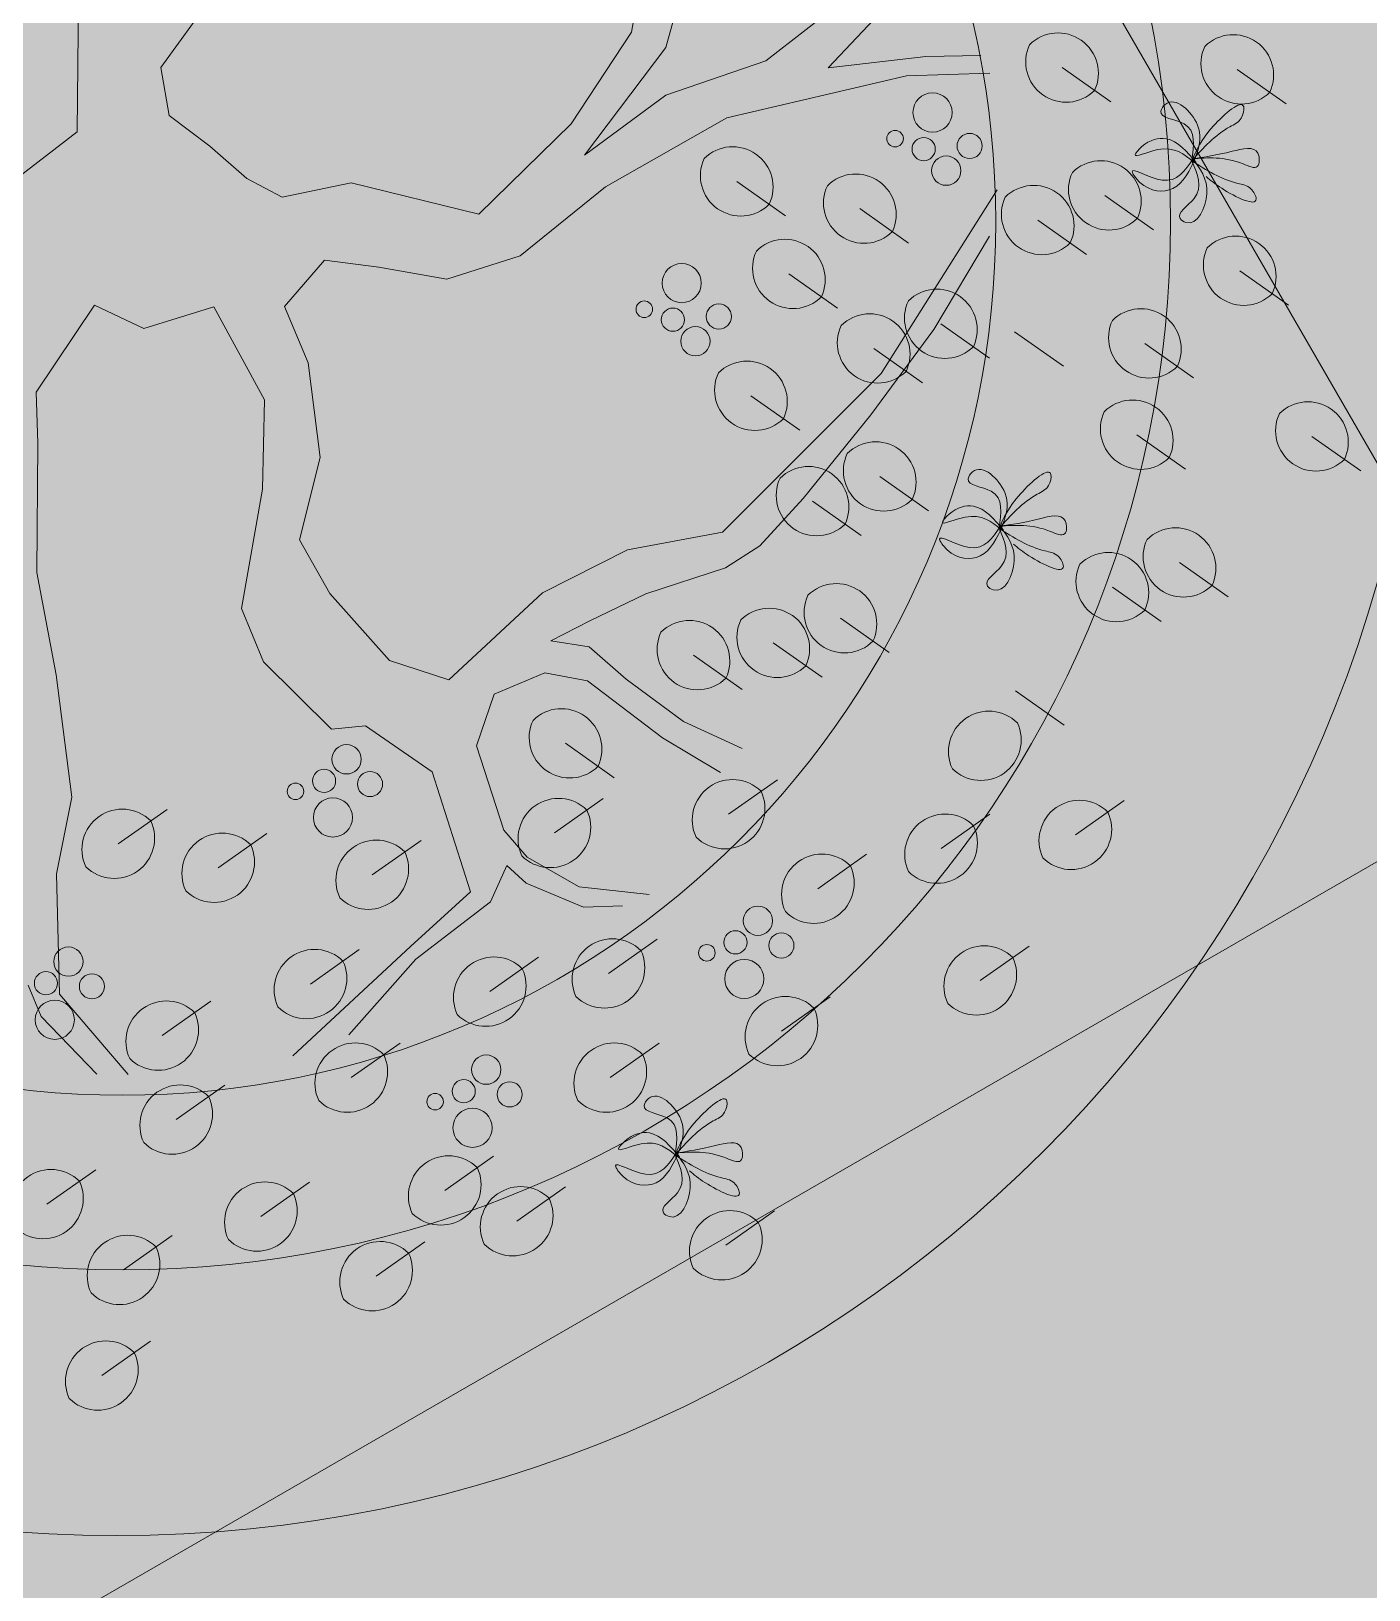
# Model space of a CAD drawing. Header units: inches. Extents: x 0 to 766, y -245 to 236.
# Drawn here: x 204.46 to 205.226, y 53.412 to 54.304 of the extents above; entities that cross this region are included whole.
import ezdxf

# ---------------------------------------------------------------- set-up
doc = ezdxf.new("R2010")
doc.units = ezdxf.units.IN
doc.header["$MEASUREMENT"] = 0
for name, color, linetype, lineweight in [('DLP_ETAPAS', 251, 'Continuous', 9), ('DLP_HATCH', 251, 'Continuous', 9), ('XREF_MOBILIARIO_200612$0$A-HATCH-VEGETACION', 251, 'Continuous', 9), ('XREF_PAISAJISMO_200612$0$A-MURO BAJO', 251, 'Continuous', 9), ('XREF_PAISAJISMO_200612$0$A-PISO-BAJO', 251, 'Continuous', 9), ('XREF_PAISAJISMO_200612$0$HATCH MUROS', 251, 'Continuous', 9), ('XREF_PISOS_200612$0$A-HATCH-PISOS', 251, 'Continuous', 9), ('XREF_PISOS_200612$0$A-PISO-BAJO', 251, 'Continuous', 9), ('XREF_VEGETACION_200612$0$0_PA_alternathera verde', 251, 'Continuous', 9), ('XREF_VEGETACION_200612$0$0_PA_mora', 251, 'Continuous', 9)]:
    doc.layers.add(name, color=color, linetype=linetype, lineweight=lineweight)

# ---------------------------------------------------------------- blocks, each defined once
blk = doc.blocks.new('XREF_VEGETACION_200612$0$R3')
at = {"color": 97, "lineweight": 9, "true_color": 0x25742c}
for p, q in [((0.2087456060688169, 0.0775755072018001), (0.2162436120739812, 0.1214636338907553)), ((0.0568763860267723, 0.1196635339402405), (0.0158067486306663, 0.0632092573100636)), ((0.2226871457432935, 0.0713220092569031), (0.2317335295148268, 0.1037996848269813)), ((-0.018432921029671, 0.036813070822916), (-0.0179218342031504, 0.0973869471584976)), ((0.3016215523875871, 0.0953305650924676), (0.263787976263302, 0.0659054772468153)), ((0.2892837489119415, 0.0629986583238065), (0.3128149115237306, 0.0879255118427409)), ((0.1840248760848908, 0.0400584249089775), (0.2087456060688169, 0.0775755072018001)), ((0.1894069481842848, 0.0272052753448406), (0.2226871457432935, 0.0713220092569031)), ((0.263787976263302, 0.0659054772468153), (0.2227886316570107, 0.0517514926619924)), ((0.3293497517197466, 0.067682822108452), (0.2892837489119415, 0.0629986583238065)), ((0.3518394585877331, 0.0680559595345471), (0.3293497517197466, 0.067682822108452)), ((0.0158067486306663, 0.0632092573100636), (0.0191996522528939, 0.0434929725789743)), ((0.3213329598879113, 0.0597871967346464), (0.2476847024790914, 0.0425641501348082)), ((0.3555203097398589, 0.0607918257937286), (0.3213329598879113, 0.0597871967346464)), ((0.2227886316570107, 0.0517514926619924), (0.1894069481842848, 0.0272052753448406)), ((0.0191996522528939, 0.0434929725789743), (0.0358203641729347, 0.030841233622823)), ((0.1461335880581487, 0.0030565563303071), (0.1840248760848908, 0.0400584249089775)), ((0.2476847024790914, 0.0425641501348082), (0.1980679010078461, 0.0142344097039882)), ((-0.0441006925623242, 0.0169868501694737), (-0.018432921029671, 0.036813070822916)), ((0.0358203641729347, 0.030841233622823), (0.0510938328774273, 0.0175912602666131)), ((0.0510938328774273, 0.0175912602666131), (0.06556809427405601, 0.0100693384022748)), ((0.06556809427405601, 0.0100693384022748), (0.0938693675618652, 0.0158898969669963)), ((0.0938693675618652, 0.0158898969669963), (0.1461335880581487, 0.0030565563303071)), ((0.1980679010078461, 0.0142344097039882), (0.1630128630572472, -0.0140264109054442)), ((0.3110021541880314, -0.0622778092591716), (0.3585848138189931, 0.0130389446874801)), ((0.3325445348026506, -0.0442131336874923), (0.3553629232575304, -0.0059686269198096)), ((0.0828909538149105, -0.0158727853461187), (0.0665413745529122, -0.0348102603969665)), ((0.105076537536263, -0.0186742076571136), (0.0828909538149105, -0.0158727853461187)), ((0.1330370565608518, -0.0235644444216519), (0.105076537536263, -0.0186742076571136)), ((0.1630128630572472, -0.0140264109054442), (0.1330370565608518, -0.0235644444216519)), ((-0.0352370951886769, -0.0698759368572155), (-0.0113449489811615, -0.03419571800583299)), ((-0.0113449489811615, -0.03419571800583299), (0.0088821032815076, -0.0438482393934123)), ((0.0088821032815076, -0.0438482393934123), (0.0374684437924202, -0.0348928174399816)), ((0.0374684437924202, -0.0348928174399816), (0.0374684437924202, -0.0348928174399816)), ((0.0374684437924202, -0.0348928174399816), (0.0582832908397109, -0.0729880444918649)), ((0.0665413745529122, -0.0348102603969665), (0.0762196171467053, -0.0579232616645413)), ((0.3067500437400668, -0.0791659287291964), (0.3325445348026506, -0.0442131336874923)), ((0.0762196171467053, -0.0579232616645413), (0.0811153358069987, -0.0966557855312544)), ((0.2459850088260964, -0.1272373464896077), (0.3110021541880314, -0.0622778092591716)), ((-0.0345635357769538, -0.0907293234737381), (-0.0352370951886769, -0.0698759368572155)), ((0.0582832908397109, -0.0729880444918649), (0.0574248696125892, -0.1095905342534706)), ((0.2790245930055448, -0.1134024899199062), (0.3067500437400668, -0.0791659287291964)), ((-0.0350047648530563, -0.1437554290207572), (-0.0345635357769538, -0.0907293234737381)), ((0.0811153358069987, -0.0966557855312544), (0.0725986883495011, -0.1304023400160759)), ((0.0574248696125892, -0.1095905342534706), (0.0487944367327486, -0.1584907599619783)), ((0.2613156240147987, -0.1329091907566635), (0.2790245930055448, -0.1134024899199062)), ((0.2069755138596179, -0.134527913198383), (0.2459850088260964, -0.1272373464896077)), ((0.0725986883495011, -0.1304023400160759), (0.0850561469536615, -0.1523507913383355)), ((0.2472295468202219, -0.1418230311909951), (0.2613156240147987, -0.1329091907566635)), ((0.1722612268462171, -0.1520779384785555), (0.2069755138596179, -0.134527913198383)), ((-0.0271457652742129, -0.1857509373780317), (-0.0350047648530563, -0.1437554290207572)), ((0.2145053901601273, -0.152510313105779), (0.2472295468202219, -0.1418230311909951)), ((0.0850561469536615, -0.1523507913383355), (0.1095047930465967, -0.1798811009547876)), ((0.1338694924982064, -0.1877994548095785), (0.1722612268462171, -0.1520779384785555)), ((0.1916729074926593, -0.1635950939884765), (0.2145053901601273, -0.152510313105779)), ((0.0487944367327486, -0.1584907599619783), (0.0579418713786026, -0.1803361215784207)), ((0.1756844881037978, -0.1717815112783114), (0.1916729074926593, -0.1635950939884765)), ((0.1913007312774653, -0.174319841177919), (0.1756844881037978, -0.1717815112783114)), ((0.2065316964985868, -0.1875535165210067), (0.1913007312774653, -0.174319841177919)), ((0.0579418713786026, -0.1803361215784207), (0.0856985172326859, -0.2079703676976123)), ((0.1095047930465967, -0.1798811009547876), (0.1338694924982064, -0.1877994548095785)), ((0.1524495813433759, -0.1936021195514286), (0.173106237018942, -0.1849524385058885)), ((0.173106237018942, -0.1849524385058885), (0.1906436002576015, -0.1881778200257713)), ((-0.0207023433581526, -0.2358941930770584), (-0.0271457652742129, -0.1857509373780317)), ((0.1906436002576015, -0.1881778200257713), (0.2214217990292582, -0.2114996202541306)), ((0.2299822224936179, -0.2049003624320562), (0.2065316964985868, -0.1875535165210067)), ((0.1451647293495739, -0.2147740674344618), (0.1524495813433759, -0.1936021195514286)), ((0.0856985172326859, -0.2079703676976123), (0.0996865755248564, -0.2066184687621444)), ((0.0996865755248564, -0.2066184687621444), (0.12696983929834, -0.2254076213169469)), ((0.2540314964214758, -0.2159662909417079), (0.2299822224936179, -0.2049003624320562)), ((0.1563605976120925, -0.2493111869763993), (0.1451647293495739, -0.2147740674344618)), ((0.2214217990292582, -0.2114996202541306), (0.2451692560514971, -0.2257399368799042)), ((0.12696983929834, -0.2254076213169469), (0.1427317388549341, -0.2746628072544581)), ((-0.0270012211020685, -0.2672205973818222), (-0.0207023433581526, -0.2358941930770584)), ((0.1658792532489883, -0.2604314096017788), (0.1563605976120925, -0.2493111869763993)), ((0.1871816956598309, -0.2726483279981267), (0.1658792532489883, -0.2604314096017788)), ((-0.0257693770790297, -0.3165314257911405), (-0.0270012211020685, -0.2672205973818222)), ((0.1509206619451788, -0.2787880139127311), (0.1576352078716923, -0.263883484570556)), ((0.1576352078716923, -0.263883484570556), (0.1655074688353579, -0.271155199571524)), ((0.1655074688353579, -0.271155199571524), (0.1890266093259925, -0.280953207051482)), ((0.2159686046383058, -0.2757002412119505), (0.1871816956598309, -0.2726483279981267)), ((0.1427317388549341, -0.2746628072544581), (0.118126144645089, -0.2970256555661876)), ((0.1202858106547069, -0.302183242008482), (0.1509206619451788, -0.2787880139127311)), ((0.1890266093259925, -0.280953207051482), (0.2049457410390119, -0.2803159089062319)), ((0.118126144645089, -0.2970256555661876), (0.069919622535565, -0.3418555773881735)), ((0.0928747164708739, -0.3332734684731236), (0.1202858106547069, -0.302183242008482)), ((-0.0386252938663461, -0.3128705492007953), (-0.0332553662845498, -0.3256946888204766)), ((0.0023930893682973, -0.3495374953060377), (-0.0257693770790297, -0.3165314257911405)), ((-0.0332553662845498, -0.3256946888204766), (-0.0103943133683515, -0.3493502820162462))]:
    blk.add_line(p, q, dxfattribs=at)
blk = doc.blocks.new('XREF_VEGETACION_200612$0$MORA')
at = {"color": 8, "true_color": 0x7f8e71}
for p, q in [((0.5379797622864686, 0.08814575965965687), (0.5658904556818216, 0.06846194121176641)), ((0.6383059445598285, 0.08714769741340422), (0.6662166379529069, 0.06746387896437689)), ((0.3517478036790322, 0.02301156465362997), (0.3796584970743853, 0.003327746204602633)), ((0.5624859370660706, 0.01501073066605407), (0.5903966304614237, -0.004673087782972374)), ((0.4222277498135725, 0.007399954108673334), (0.4501384432089255, -0.012283864340354)), ((0.5240325158839818, 0.0008991342463104957), (0.551943209277062, -0.01878468420157908)), ((0.3816061139057139, -0.02995994015689529), (0.4095168072987931, -0.04964375860592263)), ((0.6396756984186807, -0.02813613308260887), (0.6675863918140337, -0.04781995153163532)), ((0.4685939836255661, -0.05849706266300103), (0.4965046770186463, -0.07818088111202837)), ((0.5108305860582352, -0.06305076577060209), (0.5387412794535882, -0.08273458421962854)), ((0.5854034773411598, -0.06970843226550016), (0.6133141707365128, -0.0893922507145275)), ((0.4301405624389298, -0.07260865908274461), (0.4580512558342829, -0.09229247753063508)), ((0.3598830622647791, -0.09970344429796807), (0.3877937556578583, -0.1193872627469954)), ((0.5807126808982606, -0.1219736553468174), (0.6086233742936136, -0.1416574737958447)), ((0.6810388631693467, -0.1229717175942069), (0.7089495565646997, -0.1426555360420974)), ((0.4336039717302, -0.1459005347100195), (0.4615146651255531, -0.1655843531579091)), ((0.3951505505481103, -0.1600121311286262), (0.4230612439411896, -0.1796959495776527)), ((0.6052188556778635, -0.1951086843404202), (0.6331295490709419, -0.2147925027894475)), ((0.5667654344935018, -0.2092202807601646), (0.5946761278888548, -0.2289040992091911)), ((0.4111194860590563, -0.2270579975025599), (0.4390301794544094, -0.2467418159527242)), ((0.3269870788947458, -0.2481719708713035), (0.3548977722878242, -0.2678557893214659)), ((0.3726660648769666, -0.2411695939234404), (0.4005767582700477, -0.26085341237133)), ((0.5113269022373599, -0.2686164776694753), (0.5392375956304383, -0.2883002961185026)), ((0.2537494511783098, -0.2986536955925656), (0.281660144573662, -0.3183375140404561)), ((0.3470901183366246, -0.3392381485898781), (0.3750008117319794, -0.3195543301419876)), ((-0.002274639075493745, -0.3561653522772419), (0.02563605431758553, -0.3364815338282137)), ((0.2473658264032874, -0.3499803292809389), (0.2752765197963676, -0.3302965108330485)), ((0.5455880207224579, -0.3510903102878862), (0.573498714117811, -0.3314064918399966)), ((0.4687288555962246, -0.3589476674913028), (0.4966395489915776, -0.3392638490434123)), ((0.05493545033683667, -0.3698720137547324), (0.08284614373218968, -0.3501881953068429)), ((0.1431106720200699, -0.373876778028035), (0.1710213654154229, -0.3541929595801445)), ((0.398205779713166, -0.381874298600219), (0.4261164731062452, -0.3621904801523286)), ((0.1077485301402046, -0.4364315885422538), (0.1356592235332839, -0.4167477700943634)), ((0.278311372883139, -0.430385628227179), (0.306222066278492, -0.4107018097781525)), ((0.4911896201835333, -0.4343954290468082), (0.5191003135766126, -0.4147116105977817)), ((0.2103878569367756, -0.4407971881752983), (0.2382985503321295, -0.4211133697274079)), ((0.3773469145219197, -0.4633690294119246), (0.4052576079149999, -0.4436852109628973)), ((0.02287351388757486, -0.4659812741280698), (0.05078420728292787, -0.4462974556790424)), ((0.1310849976288528, -0.4900098597678815), (0.158995691024205, -0.470326041318855)), ((0.2793690054862168, -0.4900098597678815), (0.3072796988815698, -0.470326041318855)), ((0.03089389444765267, -0.5140384454076923), (0.05880458784073195, -0.4943546269598027)), ((0.1845753796031904, -0.5545944815772872), (0.2124860729985425, -0.5349106631293967)), ((-0.04310462593136588, -0.5624215181895797), (-0.0151939325382866, -0.5427376997416902)), ((0.0793589291128649, -0.5695493431263632), (0.1072696225059442, -0.5498655246784736)), ((0.2257758750055006, -0.572227300012508), (0.2536865683985798, -0.5525434815623438)), ((0.3455079443504196, -0.5859905722555672), (0.373418637743498, -0.5663067538076776)), ((0.0007317795234467184, -0.6001034583694933), (0.02864247291879973, -0.5804196399216037)), ((0.1453095926307491, -0.6036673628064788), (0.1732202860261021, -0.5839835443574515)), ((-0.01170958461215665, -0.6605672806456901), (0.01620110878319725, -0.6408834621978006))]:
    blk.add_line(p, q, dxfattribs=at)
for centre, radius in [((0.4638296089748932, 0.06244680157347737), 0.01120021828280721), ((0.4424027559045527, 0.04748992180677192), 0.004736435911794128), ((0.4587666825406744, 0.04151326852590653), 0.006641328868941471), ((0.4850801899462356, 0.04330728094825798), 0.007194635536828136), ((0.4716639245404481, 0.02915846909898434), 0.00839240688142716), ((0.320260183225205, -0.03521762140392326), 0.01120021828280721), ((0.2988333301548662, -0.05017450117062783), 0.004736435911794128), ((0.315197256790988, -0.05615115445149321), 0.006641328868941471), ((0.3415107641965474, -0.05435714203027864), 0.007194635536828136), ((0.3280944987907608, -0.0685059538784154), 0.00839240688142716), ((0.128417180967439, -0.307802544142346), 0.00839240688142716), ((0.1155199389676662, -0.3201573435692682), 0.006641328868941471), ((0.1418334463732256, -0.3219513559904819), 0.007194635536828136), ((0.09915601233154447, -0.3261339968501327), 0.004736435911794128), ((0.1205828654018832, -0.3410908766168372), 0.01120021828280721), ((0.3638962833608792, -0.4002164316407129), 0.00839240688142716), ((0.3509990413611064, -0.4125712310676359), 0.006641328868941471), ((0.3773125487689404, -0.4143652434899856), 0.007194635536828136), ((-0.03079653480424849, -0.4236148259483041), 0.00839240688142716), ((0.3346351147249846, -0.4185478843485004), 0.004736435911794128), ((0.356061967797598, -0.433504764115205), 0.01120021828280721), ((-0.0436937768040222, -0.4359696253763632), 0.006641328868941471), ((-0.01738026939846282, -0.4377636377975769), 0.007194635536828136), ((-0.03863085036980518, -0.4569031584227963), 0.01120021828280721), ((0.2083557407125776, -0.4854447271529132), 0.00839240688142716), ((0.1790945720789567, -0.5037761798607008), 0.004736435911794128), ((0.1954584987128047, -0.4977995265809732), 0.006641328868941471), ((0.2217720061183632, -0.4995935390021859), 0.007194635536828136), ((0.2005214251492955, -0.5187330596274053), 0.01120021828280721)]:
    blk.add_circle(centre, radius, dxfattribs=at)
for centre, start, end in [((0.5356657544981704, 0.08486460960961573), 334.8074984582587, 134.8062370872504), ((0.5402937700770405, 0.09142690971197176), 154.8074984582587, 314.8062370872503), ((0.6406199523481266, 0.09042884746344448), 154.8074984582587, 314.8062370872503), ((0.6359919367715294, 0.08386654736222532), 334.8074984582587, 134.8062370872504), ((0.3540618114673304, 0.02629271470480798), 154.8074984582587, 314.8062370872503), ((0.3494337958907323, 0.01973041460245106), 334.8074984582587, 134.8062370872504), ((0.4199137420252725, 0.004118804057496206), 334.8074984582587, 134.8062370872504), ((0.5647999448566425, 0.0182918807172312), 154.8074984582587, 314.8062370872503), ((0.5601719292800462, 0.01172958061487694), 334.8074984582587, 134.8062370872504), ((0.4245417576041435, 0.01068110415985046), 154.8074984582587, 314.8062370872503), ((0.521718508093409, -0.002382015803730653), 334.8074984582587, 134.8062370872504), ((0.5263465236722809, 0.004180284297488512), 154.8074984582587, 314.8062370872503), ((0.6373616906303825, -0.031417283133786), 334.8074984582587, 134.8062370872504), ((0.383920121694012, -0.02667879010571816), 154.8074984582587, 314.8062370872503), ((0.3792921061151411, -0.03324109020807331), 334.8074984582587, 134.8062370872504), ((0.6419897062069788, -0.02485498303256684), 154.8074984582587, 314.8062370872503), ((0.4662799758349934, -0.06177821271417905), 334.8074984582587, 134.8062370872504), ((0.4278265546529045, -0.07588980913278576), 334.8074984582587, 134.8062370872504), ((0.4709079914138652, -0.05521591261295988), 154.8074984582587, 314.8062370872503), ((0.5830894695528617, -0.07298958231667818), 334.8074984582587, 134.8062370872504), ((0.4324545702295026, -0.06932750903156659), 154.8074984582587, 314.8062370872503), ((0.5877174851317308, -0.0664272822154599), 154.8074984582587, 314.8062370872503), ((0.3575690544764809, -0.102984594349147), 334.8074984582587, 134.8062370872504), ((0.3621970700530772, -0.09642229424792781), 154.8074984582587, 314.8062370872503), ((0.5783986731099624, -0.1252548053968585), 334.8074984582587, 134.8062370872504), ((0.6787248553833223, -0.126252867644248), 334.8074984582587, 134.8062370872504), ((0.5830266886865605, -0.1186925052956402), 154.8074984582587, 314.8062370872503), ((0.6833528709599186, -0.1196905675430298), 154.8074984582587, 314.8062370872503), ((0.4359179795207719, -0.1426193846588415), 154.8074984582587, 314.8062370872503), ((0.4312899639441738, -0.1491816847600607), 334.8074984582587, 134.8062370872504), ((0.3928365427575384, -0.1632932811798042), 334.8074984582587, 134.8062370872504), ((0.3974645583364094, -0.1567309810774491), 154.8074984582587, 314.8062370872503), ((0.6029048478895653, -0.1983898343915982), 334.8074984582587, 134.8062370872504), ((0.6075328634661625, -0.191827534290379), 154.8074984582587, 314.8062370872503), ((0.5690794422818, -0.2059391307089857), 154.8074984582587, 314.8062370872503), ((0.5644514267052028, -0.2125014308113427), 334.8074984582587, 134.8062370872504), ((0.4134334938473545, -0.2237768474525188), 154.8074984582587, 314.8062370872503), ((0.4088054782707564, -0.2303391475548739), 334.8074984582587, 134.8062370872504), ((0.3703520570863947, -0.2444507439734815), 334.8074984582587, 134.8062370872504), ((0.3246730711064476, -0.2514531209236175), 334.8074984582587, 134.8062370872504), ((0.3749800726652666, -0.2378884438711255), 154.8074984582587, 314.8062370872503), ((0.3293010866830448, -0.2448908208212615), 154.8074984582587, 314.8062370872503), ((0.2514354433922854, -0.3019348456437436), 334.8074984582587, 134.8062370872504), ((0.4960983778343397, -0.3033358326056685), 45.19376291274957, 205.1925015417412), ((0.2560634589688826, -0.2953725455425253), 154.8074984582587, 314.8062370872503), ((0.4914703622554697, -0.2967735325033134), 225.1937629127495, 25.19250154174128), ((0.3494041261271974, -0.342519298642193), 45.19376291274957, 205.1925015417412), ((0.3447761105483265, -0.3359569985398378), 225.1937629127495, 25.19250154174128), ((3.936871280441068e-05, -0.3594465023272821), 45.19376291274957, 205.1925015417412), ((0.2496798341915865, -0.3532614793321169), 45.19376291274957, 205.1925015417412), ((0.2450518186127155, -0.3466991792297618), 225.1937629127495, 25.19250154174128), ((0.547902028510757, -0.3543714603402019), 45.19376291274957, 205.1925015417412), ((0.5432740129341598, -0.3478091602378459), 225.1937629127495, 25.19250154174128), ((-0.004588646866066526, -0.352884202224927), 225.1937629127495, 25.19250154174128), ((0.4710428633867974, -0.3622288175424799), 45.19376291274957, 205.1925015417412), ((0.4664148478079264, -0.3556665174412608), 225.1937629127495, 25.19250154174128), ((0.05724945812740856, -0.3731531638059105), 45.19376291274957, 205.1925015417412), ((0.05262144254853851, -0.3665908637046922), 225.1937629127495, 25.19250154174128), ((0.1454246798106418, -0.3771579280792121), 45.19376291274957, 205.1925015417412), ((0.1407966642317717, -0.3705956279779929), 225.1937629127495, 25.19250154174128), ((0.4005197875014641, -0.385155448652533), 45.19376291274957, 205.1925015417412), ((0.3958917719248669, -0.3785931485501779), 225.1937629127495, 25.19250154174128), ((0.1100625379285036, -0.4397127385934319), 45.19376291274957, 205.1925015417412), ((0.2806253806737118, -0.433666778277221), 45.19376291274957, 205.1925015417412), ((0.2759973650971146, -0.427104478174865), 225.1937629127495, 25.19250154174128), ((0.4935036279718323, -0.4376765790979853), 45.19376291274957, 205.1925015417412), ((0.1054345223519055, -0.4331504384922127), 225.1937629127495, 25.19250154174128), ((0.2127018647250747, -0.4440783382264755), 45.19376291274957, 205.1925015417412), ((0.2080738491484775, -0.4375160381241212), 225.1937629127495, 25.19250154174128), ((0.4888756123929605, -0.431114278995631), 225.1937629127495, 25.19250154174128), ((0.3796609223102196, -0.4666501794631026), 45.19376291274957, 205.1925015417412), ((0.02518752167814675, -0.4692624241792487), 45.19376291274957, 205.1925015417412), ((0.0205595060992767, -0.4627001240768918), 225.1937629127495, 25.19250154174128), ((0.3750329067313487, -0.4600878793596106), 225.1937629127495, 25.19250154174128), ((0.1333990054194247, -0.4932910098190595), 45.19376291274957, 205.1925015417412), ((0.2816830132745158, -0.4932910098190595), 45.19376291274957, 205.1925015417412), ((0.1287709898405529, -0.4867287097167035), 225.1937629127495, 25.19250154174128), ((0.2770549976979186, -0.4867287097167035), 225.1937629127495, 25.19250154174128), ((0.03320790223595171, -0.5173195954588703), 45.19376291274957, 205.1925015417412), ((0.02857988665708078, -0.5107572953576511), 225.1937629127495, 25.19250154174128), ((0.1868893873914885, -0.5578756316284652), 45.19376291274957, 205.1925015417412), ((-0.04079061814306773, -0.5657026682396209), 45.19376291274957, 205.1925015417412), ((0.1822613718148913, -0.5513133315261092), 225.1937629127495, 25.19250154174128), ((-0.04541863372193777, -0.5591403681384026), 225.1937629127495, 25.19250154174128), ((0.08167293689888933, -0.5728304931775421), 45.19376291274957, 205.1925015417412), ((0.2280898827937987, -0.5755084500625482), 45.19376291274957, 205.1925015417412), ((0.07704492132456675, -0.566268193075186), 225.1937629127495, 25.19250154174128), ((0.2234618672172024, -0.5689461499601931), 225.1937629127495, 25.19250154174128), ((0.3478219521409915, -0.589271722307882), 45.19376291274957, 205.1925015417412), ((0.3431939365621215, -0.5827094222043891), 225.1937629127495, 25.19250154174128), ((0.003045787311745762, -0.6033846084206722), 45.19376291274957, 205.1925015417412), ((-0.001582228264851437, -0.5968223083183162), 225.1937629127495, 25.19250154174128), ((0.1476236004190481, -0.60694851285652), 45.19376291274957, 205.1925015417412), ((0.1429955848424509, -0.6003862127553008), 225.1937629127495, 25.19250154174128), ((-0.009395576821583873, -0.6638484306968682), 45.19376291274957, 205.1925015417412), ((-0.0140235924004557, -0.657286130595649), 225.1937629127495, 25.19250154174128)]:
    blk.add_arc(centre, 0.02312027310773498, start, end, dxfattribs=at)
at = {"color": 15, "true_color": 0xba4440}
for points in [[(0.6122208825191517, 0.0348141100653061), (0.607801655639463, 0.05599302401830109), (0.5945649442056524, 0.06320386476655404), (0.5970131678210251, 0.06711714965259041), (0.6155643597454299, 0.05521889098755661), (0.6127457879229867, 0.03337408630839356)], [(0.6122208825191517, 0.0348141100653061), (0.62453878356526, 0.05457816523741243), (0.6419565920323942, 0.0656072120124982), (0.640607673855877, 0.05924947334730035), (0.6341210264982475, 0.05430723320156616), (0.6122208825191517, 0.0348141100653061)], [(0.6133282709807553, 0.03406300244930893), (0.5928996301346192, 0.041186666920769), (0.5798021531151001, 0.03839860760874725), (0.5836881950059345, 0.04291796598292574), (0.5975624231196894, 0.04744104287280493), (0.6148329051776171, 0.03377099210522694)], [(0.6130576989763457, 0.03605632717606255), (0.5952671686937743, 0.02374482870207828), (0.5781556662847045, 0.02853366405245783), (0.5825800689554956, 0.02240573531479217), (0.6014284531848704, 0.01895970274857817), (0.6144300500451116, 0.0367388567690119)], [(0.6122208825191517, 0.0348141100653061), (0.6136071495412487, 0.01322350502390801), (0.6055917433646707, 0.00170430579260028), (0.6088519165719788, -0.000484608457326452), (0.6208826138773347, 0.01603890476075254), (0.6123429327927541, 0.03634195097331538)], [(0.6125369883576166, 0.03591812169927522), (0.6354241094250721, 0.04022256733376128), (0.6501055480949303, 0.03909442498522786), (0.6497369441804635, 0.03155232420793208), (0.6417087072687275, 0.03298401680692908), (0.6125369883576166, 0.03591812169927522)], [(0.5019076138816345, -0.17554490149326), (0.4974883870019466, -0.1543659875414019), (0.4842516755681361, -0.1471551467931489), (0.4866998991835088, -0.1432418619071125), (0.5052510911079144, -0.1551401205721472), (0.5024325192877441, -0.1769849252501734)], [(0.5019076138816345, -0.17554490149326), (0.5142255149277446, -0.1557808463211545), (0.5316433233948779, -0.1447517995460688), (0.530294405216087, -0.1511095382124026), (0.5238077578607321, -0.1560517783592745), (0.5019076138816345, -0.17554490149326)], [(0.5030150023432398, -0.1762960091092571), (0.48258636149483, -0.1691723446389339), (0.4694888844775829, -0.1719604039509566), (0.4733749263661453, -0.1674410455767772), (0.4872491544798994, -0.1629179686857611), (0.5045196365401017, -0.1765880194544769)], [(0.5022237197200994, -0.1744408898592908), (0.5251108407898295, -0.1701364442259425), (0.5397922794596886, -0.171264586574476), (0.539423675542948, -0.178806687350634), (0.5313954386334858, -0.177374994751637), (0.5022237197200994, -0.1744408898592908)], [(0.5027444303365556, -0.1743026843825044), (0.4849539000562588, -0.1866141828576247), (0.4678423976471882, -0.1818253475061091), (0.4722668003157056, -0.1879532762437739), (0.491115184547354, -0.1913993088099888), (0.5041167814053216, -0.1736201547895542)], [(0.5019076138816345, -0.17554490149326), (0.5032938809060061, -0.1971355065369318), (0.4952784747271552, -0.2086547057659667), (0.4985386479367353, -0.2108436200170294), (0.5105693452398192, -0.1943201067989504), (0.5020296641552386, -0.1740170605863876)], [(0.3164349835376816, -0.5342960997935675), (0.3120157566602675, -0.5131171858417085), (0.298779045226456, -0.5059063450934556), (0.3012272688395559, -0.5019930602074183), (0.3197784607662344, -0.5138913188724539), (0.3169598889437912, -0.5357361235516169)], [(0.3164349835376816, -0.5342960997935675), (0.3287528845860654, -0.514532044622598), (0.346170693050925, -0.5035029978486492), (0.3448217748744078, -0.5098607365127092), (0.338335127519052, -0.5148029766595812), (0.3164349835376816, -0.5342960997935675)], [(0.3175423720015598, -0.5350472074107016), (0.2971137311531509, -0.5279235429392406), (0.28401625413363, -0.5307116022512632), (0.2879022960244653, -0.526192243877083), (0.3017765241382211, -0.5216691669860678), (0.3190470061984234, -0.5353392177547835)], [(0.3167510893761465, -0.5331920881607344), (0.3396382104458766, -0.5288876425262483), (0.3543196491157348, -0.5300157848747826), (0.3539510452012689, -0.5375578856520784), (0.345922808289532, -0.5361261930530796), (0.3167510893761465, -0.5331920881607344)], [(0.3172717999948764, -0.533053882683947), (0.2994812697145788, -0.5453653811579313), (0.282369767305509, -0.5405765458064149), (0.2867941699740255, -0.5467044745452174), (0.305642554205674, -0.5501505071102955), (0.3186441510659161, -0.5323713530898608)], [(0.3164349835376816, -0.5342960997935675), (0.3178212505620532, -0.5558867048372385), (0.3098058443832024, -0.5674059040674102), (0.3130660175927824, -0.569594818317336), (0.3250967148981374, -0.5530713050992571), (0.3165570338135586, -0.5327682588866942)]]:
    blk.add_spline(points, degree=3, dxfattribs=at)
for points in [[(0.620496763985634, 0.02575526979738463), (0.6228538906653585, 0.02361811150306892), (0.6319088340975014, 0.01655904066409608), (0.653020009578599, 0.006312098399799737), (0.6461990735848024, 0.02051731496634268), (0.6312105821662763, 0.02265772677445543), (0.6205564812758757, 0.02947802074684702), (0.6122208825191517, 0.0348141100653061), (0.6125015849371183, 0.03446900450283241), (0.6127822873550857, 0.03412389894149559), (0.6130646467678078, 0.03377852075002785)], [(0.5101834953481195, -0.1846037417611814), (0.512540622027843, -0.1867409000577709), (0.5215955654622588, -0.1937999708956069), (0.5427067409410826, -0.2040469131587663), (0.5358858049472852, -0.1898416965922234), (0.5208973135264863, -0.1877012847841106), (0.5102432126383603, -0.180880990811719), (0.5019076138816345, -0.17554490149326), (0.5021883162973282, -0.1758900070557337), (0.5024690187152965, -0.1762351126193451), (0.5027513781302915, -0.176580490809676)], [(0.3247108650041657, -0.543354940062625), (0.327067991686163, -0.5454920983580775), (0.3361229351205806, -0.5525511691959135), (0.3572341105994026, -0.5627981114602099), (0.3504131746056061, -0.54859289489253), (0.33542468318708, -0.5464524830844173), (0.3247705822966802, -0.5396321891120257), (0.3164349835376816, -0.5342960997935675), (0.3167156859556481, -0.5346412053571781), (0.3169963883736164, -0.5349863109196509), (0.3172787477863377, -0.5353316891099826)]]:
    blk.add_open_spline(points, degree=3, knots=[0.0135811452674375, 0.0135811452674375, 0.0135811452674375, 0.0135811452674375, 0.0228408773814082, 0.0430607390611459, 0.0494351147405413, 0.0574333094315304, 0.0861888325717341, 0.0861888325717341, 0.0861888325717341, 0.0877711067313856, 0.0877711067313856, 0.0877711067313856, 0.0877711067313856], dxfattribs=at)
at = {"layer": 'XREF_VEGETACION_200612$0$0_PA_mora'}
blk.add_circle((-0.003378582541698094, -0.002198115735152939, -5.608684174996599e-08), 0.75, dxfattribs=at)
at = {"color": 201, "true_color": 0xd6adff, "xscale": 1.39692645397722, "yscale": 1.39692645397722, "zscale": 1.39692645397722}
blk.add_blockref('XREF_VEGETACION_200612$0$R3', (0, 0), dxfattribs=at)
blk = doc.blocks.new('XREF_PISOS_200612')
at = {"layer": 'XREF_PISOS_200612$0$A-HATCH-PISOS', "true_color": 0x92a9b0}
h = blk.add_hatch(color=253, dxfattribs=at)
h.dxf.hatch_style = 1
edge = h.paths.add_edge_path(flags=17)
edge.add_arc((55.26212411891902, 61.66319752670825), 1.11534463850727, 0, 360)
edge = h.paths.add_edge_path()
edge.add_arc((55.26212411891902, 61.66319752670825), 1.31534463850727, 0, 360)
edge = h.paths.add_edge_path()
edge.add_arc((54.31017770283506, 58.45093949884176), 2.034999167713067, 0, 360)
edge = h.paths.add_edge_path(flags=17)
edge.add_arc((54.31017770283506, 58.45093949884176), 1.834999167713067, 0, 360)
edge = h.paths.add_edge_path(flags=17)
edge.add_arc((52.52739657720667, 53.27157471794635), 3.24260323404889, 0, 360)
edge = h.paths.add_edge_path()
edge.add_arc((52.52739657720667, 53.27157471794635), 3.44260323404889, 0, 360)
edge = h.paths.add_edge_path()
edge.add_arc((62.04802453101729, 54.92543700616807), 1.659338402228093, 257.7161634443561, 410.4422407126931)
at = {"layer": 'XREF_PISOS_200612$0$A-HATCH-PISOS', "true_color": 0xe0e0e1}
h = blk.add_hatch(color=254, dxfattribs=at)
h.dxf.hatch_style = 1
h.paths.add_polyline_path([(40.93215927967685, 47.96447772439569), (41.47233151341788, 47.8167822342366), (41.31672381900717, 47.24767240136862), (40.77655168095953, 47.39536785148084)])
h.paths.add_polyline_path([(41.16111600259319, 46.6785623813048), (42.30898199931835, 46.36470946390182), (42.21930967009393, 46.03674750495702), (41.07144376909127, 46.35060038231313)])
h.paths.add_polyline_path([(40.62094376885216, 46.82625787146389), (41.16111600259319, 46.6785623813048), (41.07144367339788, 46.35060042236), (40.53127153535024, 46.49829587247223)])
h.paths.add_polyline_path([(41.24337477734662, 49.10269778873771), (41.78354701108765, 48.9550022976473), (41.62793931667693, 48.38589246477932), (41.08776717862929, 48.53358791582286)])
h.paths.add_polyline_path([(41.55459024867741, 50.24091775622219), (42.09476248241845, 50.09322226513177), (41.93915478800773, 49.52411243226379), (41.39898264996009, 49.67180788330734)])
h.paths.add_polyline_path([(43.4568479960144, 46.05085654649884), (44.60471399271046, 45.73700362909585), (44.51504166351515, 45.40904167015105), (43.36717576251249, 45.72289454843849)])
h.paths.add_polyline_path([(42.30898199931835, 46.36470946390182), (43.4568479960144, 46.05085654649884), (43.36717566681909, 45.72289458755404), (42.21930976581643, 46.03674746491015)])
h.paths.add_polyline_path([(45.75257998940651, 45.42315071262419), (46.90044598613167, 45.10929779522121), (46.81077365693636, 44.78133583627641), (45.6629077559337, 45.09518871363252)])
h.paths.add_polyline_path([(44.60471399271046, 45.73700362909585), (45.75257998940651, 45.42315071262419), (45.6629076602112, 45.09518875367939), (44.51504175920854, 45.40904163103551)])
h.paths.add_polyline_path([(46.90044598613167, 45.10929779522121), (48.04831198282773, 44.79544487781823), (47.95863965363242, 44.46748291887343), (46.81077375262976, 44.78133579622954)])
h.paths.add_polyline_path([(47.95863969632774, 44.46748307533562), (48.10332877523615, 44.42792176268995), (48.71437669175793, 44.61332739051431), (48.04831195645966, 44.795444781892)])
h.paths.add_polyline_path([(49.351785596431, 45.05070192553103), (49.50739329255885, 45.61981176398695), (50.32780436988105, 45.39549253880978), (50.33183888994972, 45.10410262458026), (49.77472348470474, 44.93506099656224)])
h.paths.add_polyline_path([(50.31930336504593, 46.00947369728237), (50.31080245779594, 46.62345477938652), (51.16890688342392, 46.88381820823997), (51.34021117183147, 46.31923443172127)])
h.paths.add_polyline_path([(50.32780437171459, 45.3954925397411), (50.97563933333731, 45.59205675404519), (50.80433504492976, 46.15664053056389), (50.31930332328193, 46.00947368424386)])
h.paths.add_polyline_path([(50.31930332328193, 46.00947368424386), (50.27069480434875, 46.02276436984539), (50.11508705551387, 45.45365433767438), (50.32780418873881, 45.3954925891012)])
h.paths.add_polyline_path([(49.8186088957882, 46.75803179945797), (49.66300114695332, 46.18892176728696), (50.31930332293268, 46.00947370845824), (50.31080245779594, 46.62345477938652)])
h.paths.add_polyline_path([(50.30230159230996, 47.23743587452918), (50.31080245779594, 46.62345477938652), (49.27843666204717, 46.90572728961706), (49.43404441091116, 47.47483732178807)])
h.paths.add_polyline_path([(50.30230159277562, 47.23743584193289), (49.97421664465219, 47.32714183162898), (50.1298243268684, 47.89625161979347), (50.29383898543892, 47.85140650812536)])
h.paths.add_polyline_path([(50.45660414980375, 47.90081428736448), (50.29380013499758, 47.85141678992659), (49.58965215974604, 48.04394735395908), (49.74525980401086, 48.61305705551058), (50.28529997568694, 48.46539768762887)])
h.paths.add_polyline_path([(50.30230159230996, 47.23743587452918), (50.29380614610272, 47.85139654297382), (50.82629830442602, 48.01298576034606), (50.99760259286268, 47.44840198382735)])
h.paths.add_polyline_path([(50.31080245779594, 46.62345477938652), (50.6330307564931, 46.72122430708259), (50.46172646808554, 47.2858080836013), (50.30230159230996, 47.23743587452918)])
h.paths.add_polyline_path([(51.51151546026813, 45.75465065520257), (51.59281476851902, 45.48670482076705), (52.73154771060217, 45.83222947549075), (52.65025222994154, 46.10016269423068)])
h.paths.add_polyline_path([(50.37277869056561, 45.40913861617446), (50.4540779988165, 45.14119278173894), (51.59281476851902, 45.48670482076705), (51.51151546026813, 45.75465065520257)])
edge = h.paths.add_edge_path()
edge.add_line((54.77871397329727, 46.12941366713494), (55.09903005777262, 46.22660299703966))
edge.add_line((55.09903005778324, 46.22660299669951), (54.92772576936431, 46.7911867732723))
edge.add_line((54.92772576934658, 46.79118677321821), (53.78898899964877, 46.44567473386473))
edge.add_line((53.78898899964406, 46.44567473419011), (53.87028178813781, 46.17775038763966))
edge.add_line((53.87028178814217, 46.17775038722903), (54.10506308383887, 46.2489848091464))
edge.add_arc((54.3228178996651, 45.53129571303725), 0.7499965325876746, 56.886288670934675, 106.8783780870956, ccw=False)
edge.add_line((54.73254281893605, 46.15948381274939), (54.77871397329157, 46.12941366629475))
h.paths.add_polyline_path([(52.65025222994154, 46.10016269423068), (52.73155153822154, 45.83221685979515), (53.87028448030469, 46.17774151451886), (53.78898899964406, 46.44567473419011)])
h.paths.add_polyline_path([(56.49009430888691, 46.20927517022938), (56.33448656005203, 45.64016513805836), (55.18662056335597, 45.95401805546135), (55.27581808451214, 46.28024348057806), (55.72835731154191, 46.41755155380815)])
edge = h.paths.add_edge_path()
edge.add_line((55.78086265322054, 45.47664098627865), (55.69365238373776, 45.53344703439108))
edge.add_line((55.6936523837503, 45.533447034657), (55.76537817159242, 45.79577243757707))
edge.add_line((55.76537817157805, 45.79577243700624), (56.91324416828326, 45.48191951984924))
edge.add_line((56.91324416830321, 45.48191952053457), (56.75763641946067, 44.91280948855469))
edge.add_line((56.75763641943922, 44.91280948836356), (56.20781660944021, 45.06314284763564))
edge.add_line((56.2078166094434, 45.06314284726977), (56.09496182690103, 44.65039518551509))
edge.add_arc((55.37151686614379, 44.8482016287744), 0.7500000000000012, 344.7077889104386, 416.9210343004698)
h.paths.add_polyline_path([(54.94768073028536, 46.01934969145805), (55.6936523837503, 45.533447034657), (55.76537817157805, 45.79577243700624)])
h.paths.add_polyline_path([(55.72835731154191, 46.41755155380815), (56.78871522369445, 46.73928211908787), (57.22445966597297, 46.62013958394527), (57.06885191713809, 46.05102955177426)])
h.paths.add_polyline_path([(56.78021435823757, 47.35326321329921), (56.78871522369445, 46.73928211908787), (57.79356805444695, 46.4645322849974), (57.94917580328183, 47.03364231623709)])
h.paths.add_polyline_path([(56.78871522369445, 46.73928211908787), (56.78021435823757, 47.35326321329921), (56.0664625390491, 47.13669881224632), (56.23776682745665, 46.57211503572762)])
edge = h.paths.add_edge_path()
edge.add_line((55.6936523837503, 45.533447034657), (55.76537817159242, 45.79577243757709))
edge.add_line((55.76537817157805, 45.79577243700624), (56.91324416828325, 45.48191951984921))
edge.add_line((56.91324416830321, 45.48191952053457), (56.75763641946067, 44.91280948855469))
edge.add_line((56.75763641943922, 44.91280948836356), (56.07851964141211, 45.09849560720136))
at = {"layer": 'XREF_PISOS_200612$0$A-PISO-BAJO'}
blk.add_circle((52.52739657720667, 53.27157471794635, 1.069169213885796e-06), 3.44260323404889, dxfattribs=at)
blk = doc.blocks.new('XREF_MOBILIARIO_200612$0$mob07')
at = {"layer": 'XREF_MOBILIARIO_200612$0$A-HATCH-VEGETACION', "true_color": 0xa61111, "transparency": 33554636}
h = blk.add_hatch(color=14, dxfattribs=at)
h.dxf.hatch_style = 1
h.paths.add_polyline_path([(-0.6000000000000001, 0, 1), (0.5999999999999999, 0, 1)])
h.paths.add_polyline_path([(0.5, 0, -1), (-0.5, 0, -1)], flags=16)
at = {"layer": 'XREF_MOBILIARIO_200612$0$A-HATCH-VEGETACION', "true_color": 0xcce7bc, "transparency": 33554687}
h = blk.add_hatch(color=254, dxfattribs=at)
h.dxf.hatch_style = 1
h.paths.add_polyline_path([(-0.5, 0, 1), (0.5, 0, 1)])
at = {"layer": 'XREF_MOBILIARIO_200612$0$A-HATCH-VEGETACION', "color": 8}
for radius in [0.6, 0.5]:
    blk.add_circle((0, 0), radius, dxfattribs=at)
blk = doc.blocks.new('XREF_MOBILIARIO_200612')
blk.add_blockref('XREF_MOBILIARIO_200612$0$mob07', (48.39047695050527, 50.48592573074136, -4.761953410235889e-07))
blk = doc.blocks.new('XREF_PAISAJISMO_200612')
at = {"layer": 'XREF_PAISAJISMO_200612$0$HATCH MUROS', "true_color": 0xfecc66, "transparency": 33554636}
h = blk.add_hatch(color=31, dxfattribs=at)
h.dxf.hatch_style = 1
edge = h.paths.add_edge_path()
edge.add_line((48.83705102378735, 49.3797353412956), (42.27613590849796, 51.17364057060331))
edge.add_line((42.27613590849796, 51.17364057060331), (42.1442649459932, 50.6913439296186))
edge.add_line((42.1442649459932, 50.6913439296186), (48.70518002239987, 48.89743871148676))
edge.add_arc((49.03485752572306, 50.1031802855432), 1.24999999984221, 254.7077842086312, 396.5574687146907)
edge.add_line((50.0389323233394, 50.84771624859422), (47.63950677079265, 54.08356091473252))
edge.add_arc((48.84439652319998, 54.97700407076627), 1.499999996173247, 126.6420190714534, 216.5574688337865, ccw=False)
edge.add_line((47.9491763083206, 56.1805740762502), (52.6097548295802, 59.6471311589703))
edge.add_arc((51.71453461091733, 60.8507011635229), 1.499999998587184, 306.6420192086435, 403.0791400210375)
edge.add_line((52.81015109751024, 61.87521300464869), (50.51616055591148, 64.32841438241303))
edge.add_arc((51.61177704366855, 65.3529262226075), 1.499999999647928, 119.94325922672101, 223.0791399646823, ccw=False)
edge.add_line((50.8630638657196, 66.65270642656833), (53.55149262698251, 68.20132367312908))
edge.add_arc((52.80277944903355, 69.50110387708992), 1.500000000480966, 299.9432592267209, 399.0191692085674)
edge.add_line((53.96818250254728, 70.44547442067415), (51.62378202326363, 73.47842186503112))
edge.add_line((51.62378202326363, 73.47842186503112), (50.98777939123102, 74.29951654840261))
edge.add_arc((52.67135024387971, 74.06374298594892), 1.699999996658933, 172.0279315554147, 210.7828218270243)
edge.add_line((51.21085750625934, 73.19370795693249), (53.57648488826817, 70.1346493717283))
edge.add_arc((52.80277944932459, 69.50110387708992), 1.000000000013736, -60.05674077403381, 39.31218981283001, ccw=False)
edge.add_line((53.3019215677632, 68.63458374142647), (50.61349280647119, 67.08596649486572))
edge.add_arc((51.61177704331931, 65.35292622353882), 1.999999999895062, 119.9432592252437, 223.0791399999672)
edge.add_line((50.15095506011858, 63.9869104353711), (52.44494560171734, 61.53370905853808))
edge.add_arc((51.71453461001511, 60.85070116445422), 1.00000000009015, -53.35798079465923, 43.07913999598088, ccw=False)
edge.add_line((52.31134808974457, 60.04832116048783), (47.65076956851408, 56.58176407869905))
edge.add_arc((48.84439652235596, 54.97700407169759), 1.999999996252296, 126.642019092148, 216.5574688909367)
edge.add_line((47.23787685247953, 53.78574652783573), (49.63730240432778, 50.54990186356008))
edge.add_arc((49.03485752598499, 50.1031802855432), 0.7499999998049021, -105.29221581013422, 36.55746873645029, ccw=False)
at = {"layer": 'XREF_PAISAJISMO_200612$0$A-MURO BAJO', "elevation": 8.087887004281411e-07}
blk.add_lwpolyline([(48.70518002242898, 48.89743871148676, 0.7123039548466682), (50.0389323233394, 50.84771624859422), (47.63950677076355, 54.08356091473252, -0.4137814119066253), (47.9491763083206, 56.1805740762502), (52.6097548295802, 59.64713115803897, 0.4475160109253066), (52.81015109751024, 61.87521300464869), (50.51616055594059, 64.32841438241303, -0.4830737806256684), (50.8630638657196, 66.65270642656833), (53.55149262698251, 68.2013236740604, 0.4614079886898732), (53.96818250254728, 70.44547442067415), (51.6265304882545, 73.47352974489331), (51.23100122841424, 73.16765954904258), (53.57648488826817, 70.1346493717283, -0.4629596469573078), (53.3019215677632, 68.63458374142647), (50.61349280650029, 67.08596649486572, 0.4830737806256697), (50.15095506011858, 63.9869104353711), (52.44494560171734, 61.53370905760676, -0.4475160109253037), (52.31134808974457, 60.04832116048783), (47.65076956851408, 56.58176407869905, 0.4137814119066253), (47.23787685247953, 53.78574652783573), (49.63730240432778, 50.54990186356008, -0.7123039548466682), (48.83705102378735, 49.3797353412956, 0.7123039548466682)], format="xyb", dxfattribs=at)
at = {"layer": 'XREF_PAISAJISMO_200612$0$A-PISO-BAJO'}
blk.add_circle((52.52739657720667, 53.27157471794635, 1.069169213885796e-06), 3.44260323404889, dxfattribs=at)
blk = doc.blocks.new('paisajismo et 1')
at = {"layer": 'XREF_VEGETACION_200612$0$0_PA_alternathera verde', "true_color": 0x99b29c, "transparency": 33554618}
h = blk.add_hatch(dxfattribs=at)
h.set_pattern_fill('STIP2', color=253, scale=0.1, angle=45, style=0, double=1, pattern_type=2)
h.set_pattern_definition([(45, (-0.05515432893298566, 0.0678822509944439), (-0.07071067811865477, 0.07071067811865477), [0, -0.1]), (45, (-0.03535533905960619, 0.06505382340401411), (-0.07071067811865477, 0.07071067811865477), [0, -0.1]), (45, (-0.02192031021695584, 0.04454772733151913), (-0.07071067811865477, 0.07071067811865477), [0, -0.1]), (45, (0.01909188309218735, 0.05303300824016333), (-0.07071067811865477, 0.07071067811865477), [0, -0.1]), (45, (-0.008485281374305487, 0.07636753190308809), (-0.07071067811865477, 0.07071067811865477), [0, -0.1]), (45, (-0.006363961030729115, 0.112429978325963), (-0.07071067811865477, 0.07071067811865477), [0, -0.1]), (45, (-0.03606244584079832, 0.09263098798692226), (-0.07071067811865477, 0.07071067811865477), [0, -0.1]), (45, (0.02262741699814796, 0.09333809465169907), (-0.07071067811865477, 0.07071067811865477), [0, -0.1]), (45, (0.04171930009033531, 0.06717514432966709), (-0.07071067811865477, 0.07071067811865477), [0, -0.1]), (45, (0, 0.004242640919983387), (-0.07071067811865477, 0.07071067811865477), [0, -0.1]), (45, (-0.001414213562384248, 0.03111269790679216), (-0.07071067811865477, 0.07071067811865477), [0, -0.1]), (45, (0.02192031021695584, 0.02757716458290815), (-0.07071067811865477, 0.07071067811865477), [0, -0.1]), (45, (0.01979898987337947, 0.115965511649847), (-0.07071067811865477, 0.07071067811865477), [0, -0.1]), (45, (0.0148492424050346, 0.07566042523831129), (-0.07071067811865477, 0.07071067811865477), [0, -0.1]), (45, (-0.01414213562384248, 0.09333809465169907), (-0.07071067811865477, 0.07071067811865477), [0, -0.1]), (45, (0.004242640687152743, 0.09899494890123606), (-0.07071067811865477, 0.07071067811865477), [0, -0.1]), (45, (-0.002121320343576372, 0.05444722250103951), (-0.07071067811865477, 0.07071067811865477), [0, -0.1]), (45, (-0.02050609665457159, 0.112429978325963), (-0.07071067811865477, 0.07071067811865477), [0, -0.1]), (45, (0.04313351365271956, 0.09263098798692226), (-0.07071067811865477, 0.07071067811865477), [0, -0.1]), (45, (0.0622253967449069, 0.0692964643239975), (-0.07071067811865477, 0.07071067811865477), [0, -0.1]), (120.9638, (-0.02757716446649283, 0.05303300824016333), (0.141421532209918, -0.2828426137166201), [0.004123099999999989, -0.4081874999999993]), (14.03620000000003, (-0.03040559159126133, 0.07990306615829468), (-0.3535534263607663, -0.07071036266044872), [0.005831, -0.5772642]), (23.19860000000003, (0.006363961030729115, 0.08414570707827806), (0.282842725450836, 0.1414213818706459), [0.0053852, -0.5331313]), (194.0362, (0.04101219330914319, 0.05091168824583292), (0.3535534263607664, 0.07071036266044864), [0.005830999999999989, -0.5772641999999986]), (98.13009999999991, (0.009899494936689734, 0.03818376641720533), (-0.07071066359193326, 0.3535533934986177), [0.004999999999999999, -0.4949999999999999]), (0, (-0.003535533905960619, 0.1265721134841442), (0.07071070000000002, 0.07071069999999999), [0.005656900000000001, -0.1357645]), (146.3099, (0.03535533905960619, 0.07778174616396427), (-0.3535532763525759, 0.2121322549781836), [0.005099, -0.5048028999999999]), (8.130100000000086, (-0.01979898987337947, 0.02828427124768496), (0.3535533934986178, 0.07071066359193351), [0.004999999999999996, -0.4949999999999997]), (0, (-0.05586143571417779, 0.08131727948784828), (0.07071070000000002, 0.07071069999999999), [0.0042426, -0.1371787])])
edge = h.paths.add_edge_path()
edge.add_spline(control_points=[(44.37495479287463, 52.61979390215129), (43.41036161142983, 52.88353588338941), (43.6741035146697, 53.84812908619642)], knot_values=[5.999999999999999, 5.999999999999999, 5.999999999999999, 7.570796245971315, 7.570796245971315, 7.570796245971315], weights=[1, 0.7071068097619984, 1], degree=2, periodic=0)
edge.add_spline(control_points=[(43.6741035146697, 53.84812908619642), (43.747027089732, 54.114835225977), (43.81995066459058, 54.38154136482626)], knot_values=[5.000000000000001, 5.000000000000001, 5.000000000000001, 6, 6, 6], weights=[1, 1, 1], degree=2, periodic=0)
edge.add_spline(control_points=[(43.81995066459058, 54.38154136482626), (43.07589988299878, 54.58498191274703), (42.33184910137788, 54.78842246066779)], knot_values=[4, 4, 4, 5, 5, 5], weights=[1, 1, 1], degree=2, periodic=0)
edge.add_spline(control_points=[(42.33184910137788, 54.78842246066779), (42.09448153359699, 53.92028911039233), (41.85711396578699, 53.05215576011688)], knot_values=[3, 3, 3, 4, 4, 4], weights=[1, 1, 1], degree=2, periodic=0)
edge.add_spline(control_points=[(41.85711396578699, 53.05215576011688), (42.29116519953823, 52.93347619846463), (42.72521643326036, 52.81479663681239)], knot_values=[2, 2, 2, 3, 3, 3], weights=[1, 1, 1], degree=2, periodic=0)
edge.add_spline(control_points=[(42.72521643326036, 52.81479663681239), (42.50765359014622, 52.0190306538716), (42.27613587406813, 51.17364057991654)], knot_values=[1, 1, 1, 2, 2, 2], weights=[1, 1, 1], degree=2, periodic=0)
edge.add_spline(control_points=[(42.27613587406813, 51.17364057991654), (45.53954982242431, 50.33478775620461), (48.83705102378735, 49.3797353412956)], knot_values=[1.716584097533058e-06, 1.716584097533058e-06, 1.716584097533058e-06, 0.9999999999999999, 0.9999999999999999, 0.9999999999999999], weights=[1, 1, 1], degree=2, periodic=0)
edge.add_spline(control_points=[(48.83705102384556, 49.3797353412956), (49.33877861459041, 49.23940189089627), (49.65393383501214, 49.67980749066919), (49.9768844138016, 50.1807001568377), (49.58921533473767, 50.61648965068161)], knot_values=[9.570796245971316, 9.570796245971316, 9.570796245971316, 10.80862836214859, 10.80862836214859, 12.04647711766822, 12.04647711766822, 12.04647711766822], weights=[0.9999950131108489, 0.8145054535474501, 1, 0.8145029600693569, 1], degree=2, periodic=0)
edge.add_spline(control_points=[(49.58921533473767, 50.61648965068161), (49.32060374072171, 50.97873693704605), (49.05199214670574, 51.34098422247916)], knot_values=[8.570796245971316, 8.570796245971316, 8.570796245971316, 9.570796245971316, 9.570796245971316, 9.570796245971316], weights=[1, 1, 1], degree=2, periodic=0)
edge.add_spline(control_points=[(49.05199214670574, 51.34098422247916), (46.71347346980474, 51.98038906231523), (44.37495479287463, 52.61979390215129)], knot_values=[7.570796245971316, 7.570796245971316, 7.570796245971316, 8.570796245971316, 8.570796245971316, 8.570796245971316], weights=[1, 1, 1], degree=2, periodic=0)
for name in ['XREF_PAISAJISMO_200612', 'XREF_PISOS_200612', 'XREF_MOBILIARIO_200612']:
    blk.add_blockref(name, (0, 0))
at = {"layer": 'XREF_VEGETACION_200612$0$0_PA_mora'}
blk.add_blockref('XREF_VEGETACION_200612$0$MORA', (48.39045036686002, 50.4860223531723, 5.318094516161258e-06), dxfattribs=at)
blk = doc.blocks.new('ETAPAS_EL-ROSARIO-01')
at = {"layer": 'DLP_HATCH'}
h = blk.add_hatch(dxfattribs=at)
h.set_pattern_fill('NET', color=8, scale=0.5, angle=30)
h.set_pattern_definition([(29.99999999999999, (-226598.6886320594, -8188115.858783023), (-0.7937499999999998, 1.374815328507796), []), (120, (-226598.6886320594, -8188115.858783023), (-1.374815328507796, -0.7937499999999997), [])])
edge = h.paths.add_edge_path()
edge.add_line((-5.119257558631944, -39.38055419642478), (-2.145317182556028, -34.362713820301))
edge.add_line((-2.145317182556028, -34.362713820301), (-0.7240417564753443, -35.17092017363757))
edge.add_line((-0.7240417564753443, -35.17092017363757), (6.173584206553642, -23.15930621977895))
edge.add_line((6.173584206553642, -23.15930621977895), (4.372489723959006, -12.48715165443718))
edge.add_line((4.372489723959006, -12.48715165443718), (3.084003503667191, -7.412719970569015))
edge.add_line((3.084003503667191, -7.412719970569015), (0.6028502009867225, -1.453054812736809))
edge.add_line((0.6028502009867225, -1.453054812736809), (-26.05888872095966, -11.4215807216242))
edge.add_line((-26.05888872095966, -11.4215807216242), (-38.30667500055279, -6.003316828981042))
edge.add_line((-38.30667500055279, -6.003316828981042), (-39.01143954624422, -15.82896352373064))
edge.add_line((-39.01143954624422, -15.82896352373064), (-41.04641557997093, -27.65982411149889))
edge.add_arc((-46.95957980857929, -26.64272587094456), 6.000000002119358, 309.9255506769823, 350.2402988185339, ccw=False)
edge.add_line((-43.10882972707623, -31.24400002416223), (-48.93134561294573, -36.11679237801582))
edge.add_line((-48.93134561294573, -36.11679237801582), (-63.58545379701536, -32.11002549156547))
edge.add_line((-63.58545379701536, -32.11002549156547), (-61.2715167705901, -23.64699377864599))
edge.add_line((-61.2715167705901, -23.64699377864599), (-60.8656602006231, -17.4209560174495))
edge.add_line((-60.8656602006231, -17.4209560174495), (-71.96898017692729, -14.997259397991))
edge.add_line((-71.96898017692729, -14.997259397991), (-72.46370098288753, -16.80662044230849))
edge.add_line((-72.46370098288753, -16.80662044230849), (-97.98786569951335, -9.828191481530666))
edge.add_line((-97.98786569951335, -9.828191481530666), (-103.8112985943153, -36.55343463178724))
edge.add_line((-103.8112985943153, -36.55343463178724), (-110.35362560043, -66.42470536567271))
edge.add_line((-110.35362560043, -66.42470536567271), (-53.61793261306593, -81.61772925034165))
edge.add_line((-53.61793261306593, -81.61772925034165), (-44.92496922399732, -72.72020544484258))
edge.add_line((-44.92496922399732, -72.72020544484258), (-5.119257558631944, -39.38055419642478))

msp = doc.modelspace()

# ---------------------------------------------------------------- block references
at = {"color": 251}
msp.add_blockref('paisajismo et 1', (156.1220962290192, 3.709226474245099, -1.06852960529373e-07), dxfattribs=at)
at = {"layer": 'DLP_ETAPAS', "color": 251}
msp.add_blockref('ETAPAS_EL-ROSARIO-01', (278.4598979095701, 96.25533297945282, -1.572678485372836e-07), dxfattribs=at)

doc.saveas('drawing.dxf')
